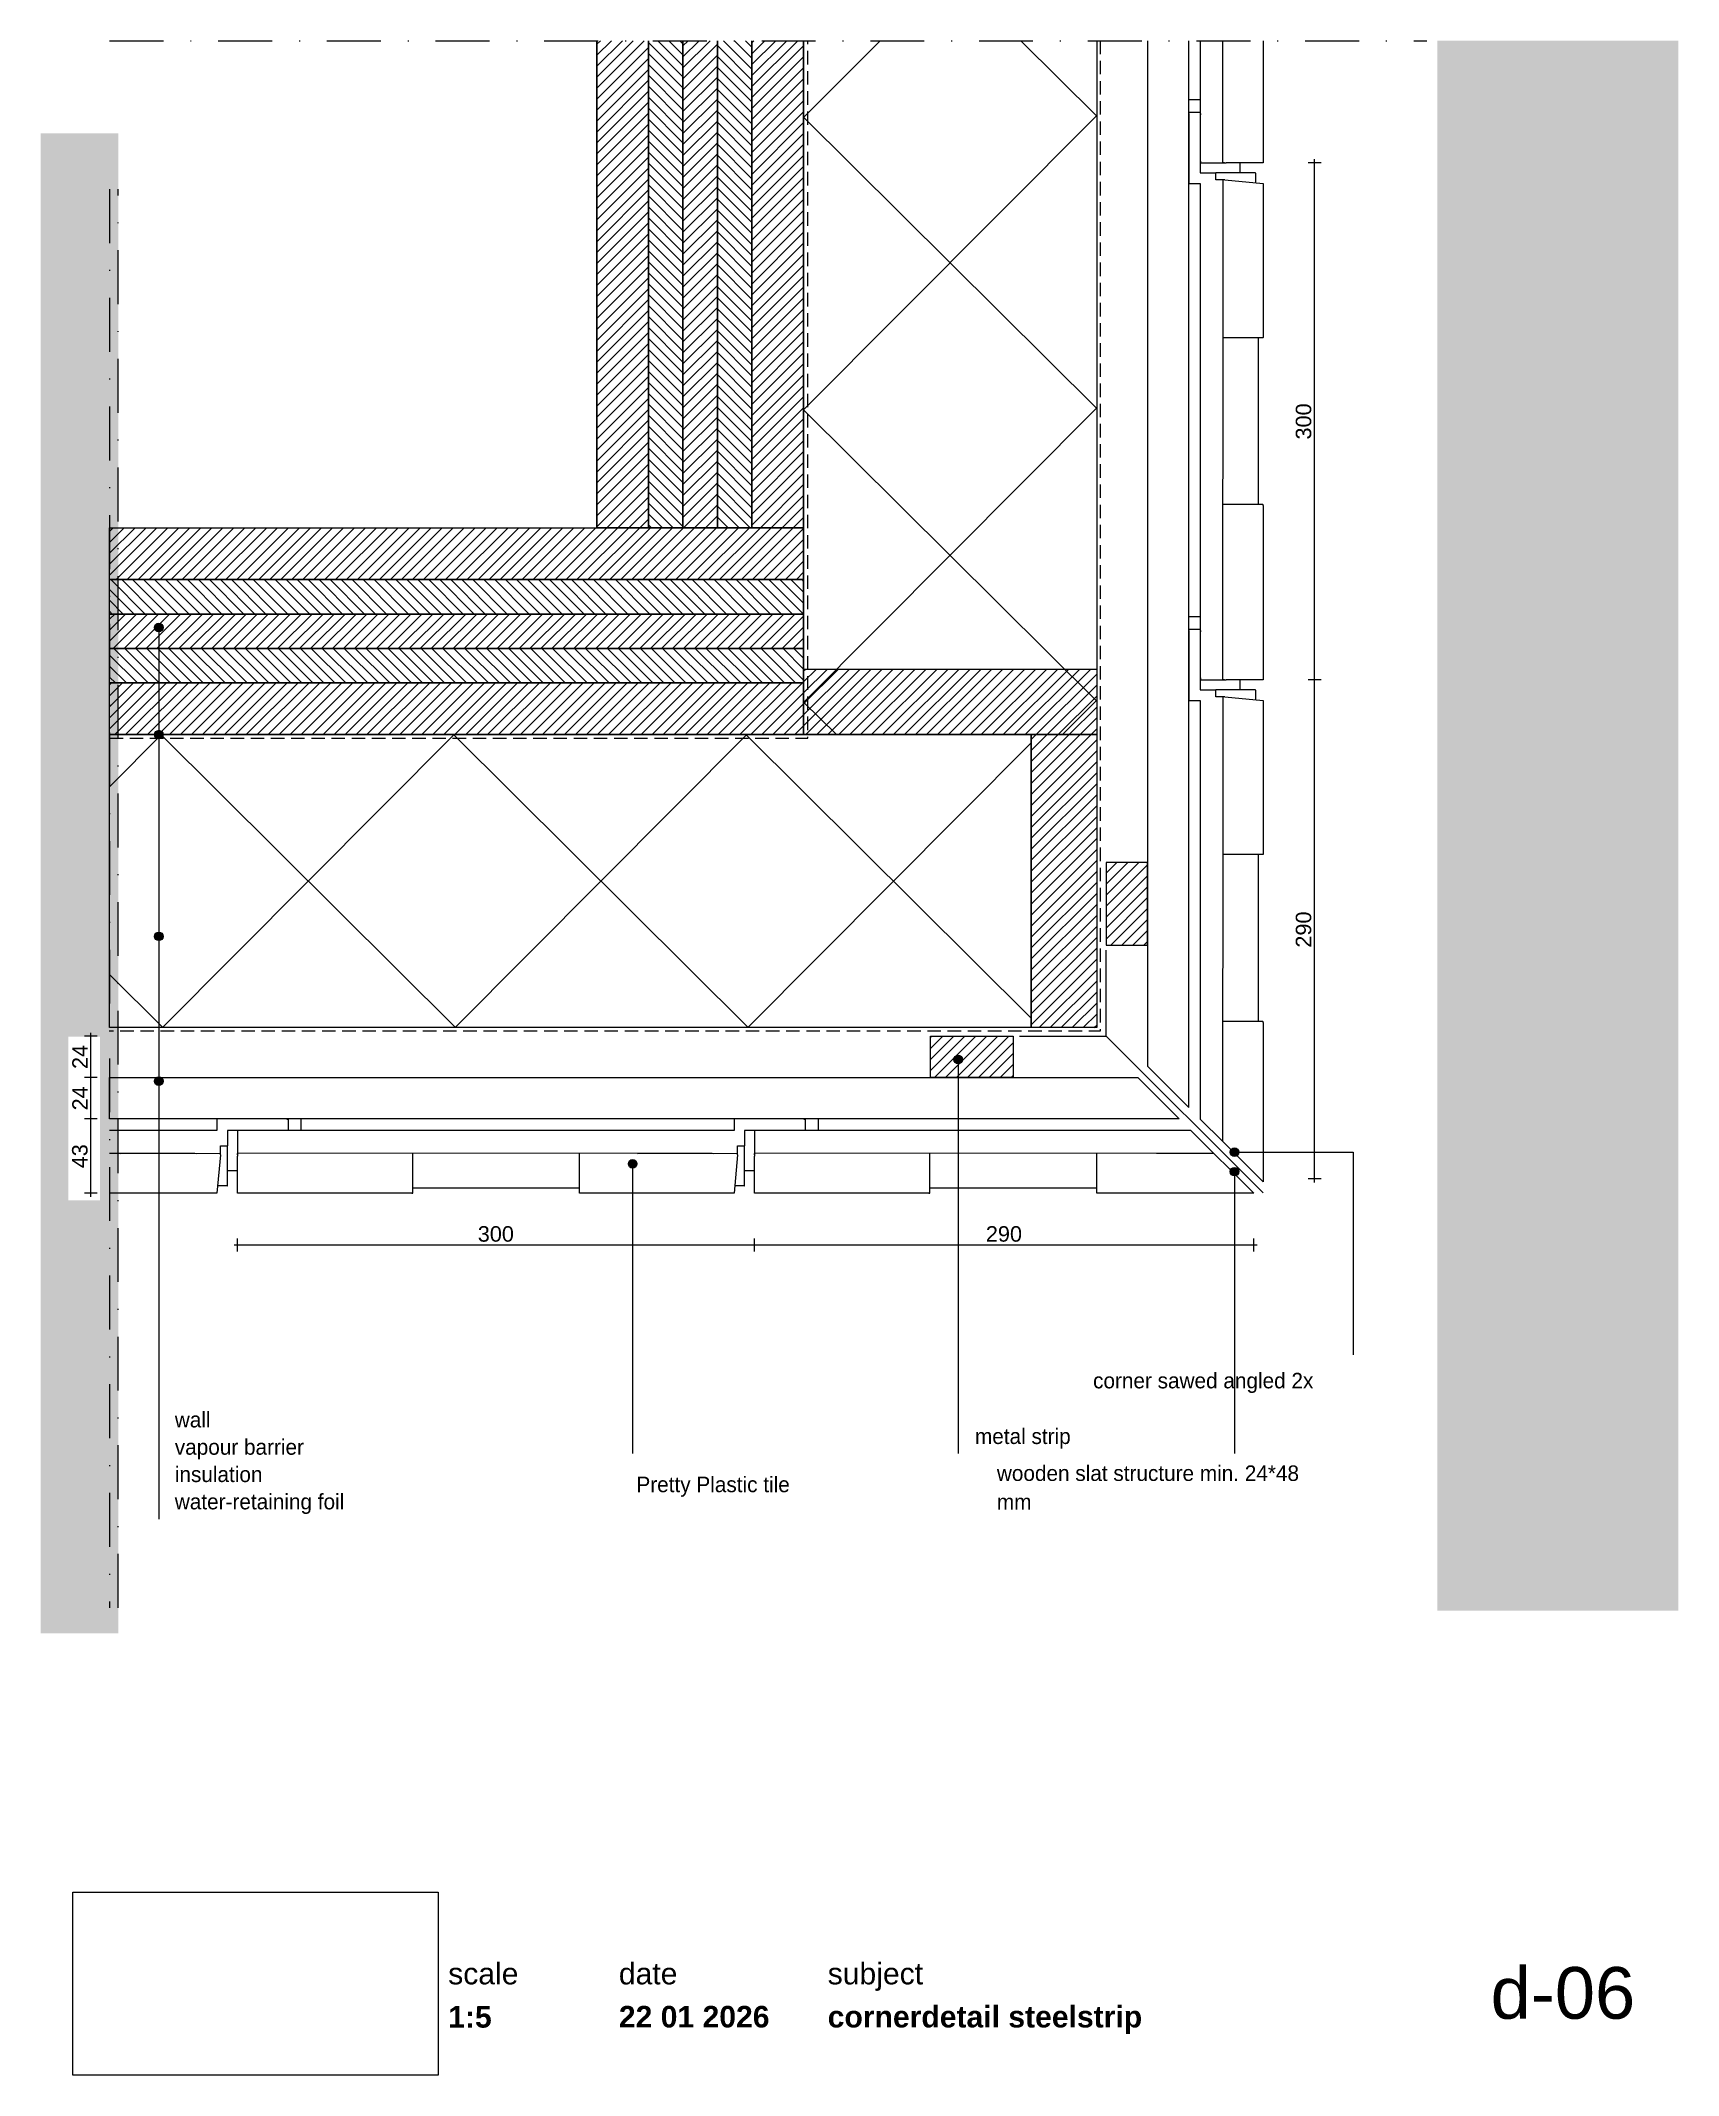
# Paper-space layout 'd-06 cornerdetail steelstrip' of a CAD drawing. Header units: millimetres. Extents: x 10 to 200, y 11 to 247.
import ezdxf
from ezdxf.xclip import XClip

# ---------------------------------------------------------------- set-up
doc = ezdxf.new("R2010")
doc.units = ezdxf.units.MM
doc.header["$MEASUREMENT"] = 0
doc.header["$XCLIPFRAME"] = 0
for name, pattern in [('B0302', [12.51, 6.26, -3.125, 0, -3.125]), ('B0701', [2.3412, 1.56, -0.7812]), ('Wipeout_Contour', [1000, 0, -1000])]:
    doc.linetypes.add(name, pattern=pattern)
for name, color, linetype in [('#01', 7, 'Continuous'), ('Dim - 1_50_100', 7, 'Continuous'), ('Info - 1_50_100', 7, 'Continuous'), ('Info - 1_5_10', 7, 'Continuous'), ('Info - English', 7, 'Continuous')]:
    doc.layers.add(name, color=color, linetype=linetype)
doc.styles.add('GENERATED_STYLE_1', font='HelveticaNeue.ttc')
doc.styles.add('GENERATED_STYLE_2', font='HelveticaNeue.ttc')
doc.styles.add('GENERATED_STYLE_3', font='Helvetica.ttc')
doc.styles.add('GENERATED_STYLE_4', font='')
doc.styles.get('GENERATED_STYLE_4').set_extended_font_data('Work Sans')
picture_1 = doc.add_image_def('image1.png', size_in_pixel=(317, 159))
pattern_1 = [(45, (-9268.4849, 1647.4338), (-0.6363961, 0.6363961), [])]
pattern_2 = [(315, (-9268.4849, 1647.4338), (0.6363961, 0.6363961), [])]

# ---------------------------------------------------------------- blocks, each defined once
blk = doc.blocks.new('Drawing_1_1', base_point=(-200, 60))
at = {"color": 2, "linetype": 'Continuous', "lineweight": 0}
for s, insert, char_height, attachment_point, style in [('\\A1;{\\pql;\\fHelvetica Neue|b0|i0|c0|p0;\\W1.000000;scale}', (57.28, 24.14), 2.5, 1, 'GENERATED_STYLE_1'), ('\\A1;{\\pql;\\fHelvetica Neue|b0|i0|c0|p0;\\W1.000000;date}', (77.08, 24.14), 2.5, 1, 'GENERATED_STYLE_1'), ('\\A1;{\\pql;\\fHelvetica Neue|b0|i0|c0|p0;\\W1.000000;subject}', (101.31, 24.14), 2.5, 1, 'GENERATED_STYLE_1'), ('\\A1;{\\pqr;\\fHelvetica Neue|b0|i0|c0|p0;\\W1.000000;d-06}', (195, 23.65), 6, 3, 'GENERATED_STYLE_1'), ('\\A1;{\\pql;\\fHelvetica Neue|b1|i0|c0|p0;\\W1.000000;1:5}', (57.28, 19.12), 2.5, 1, 'GENERATED_STYLE_2'), ('\\A1;{\\pql;\\fHelvetica Neue|b1|i0|c0|p0;\\W1.000000;22 01 2026}', (77.08, 19.14), 2.5, 1, 'GENERATED_STYLE_2'), ('\\A1;{\\pql;\\fHelvetica Neue|b1|i0|c0|p0;\\W1.000000;cornerdetail steelstrip}', (101.31, 19.14), 2.5, 1, 'GENERATED_STYLE_2')]:
    blk.add_mtext(s, dxfattribs=dict(at, insert=insert, char_height=char_height, attachment_point=attachment_point, style=style))
at = {"color": 254, "linetype": 'Wipeout_Contour', "lineweight": 0, "ltscale": 174.062972}
blk.add_wipeout([(13.71, 11.09), (56.11, 11.09), (56.11, 32.35), (13.71, 32.35)], dxfattribs=at)
at = {"color": 9, "lineweight": 0}
image = blk.add_image(picture_1, insert=(13.71, 11.09), size_in_units=(42.4, 21.27), dxfattribs=at)
image.set_boundary_path([(-0.5, -0.5), (316.5, 158.5)])
blk = doc.blocks.new('Drawing_2_1', base_point=(-9268.48, 1647.43))
at = {"layer": '#01', "linetype": 'Continuous', "lineweight": 0, "true_color": 0x000000}
for points in [[(23.19, 179.12), (23.22, 178.93), (23.33, 178.77), (23.49, 178.66), (23.69, 178.62), (23.88, 178.66), (24.04, 178.77), (24.15, 178.93), (24.19, 179.12), (24.15, 179.31), (24.04, 179.47), (23.88, 179.58), (23.69, 179.62), (23.49, 179.58), (23.33, 179.47), (23.22, 179.31)], [(23.19, 166.68), (23.22, 166.49), (23.33, 166.33), (23.49, 166.22), (23.69, 166.18), (23.88, 166.22), (24.04, 166.33), (24.15, 166.49), (24.19, 166.68), (24.15, 166.87), (24.04, 167.03), (23.88, 167.14), (23.69, 167.18), (23.49, 167.14), (23.33, 167.03), (23.22, 166.87)], [(23.19, 143.27), (23.22, 143.08), (23.33, 142.92), (23.49, 142.81), (23.69, 142.77), (23.88, 142.81), (24.04, 142.92), (24.15, 143.08), (24.19, 143.27), (24.15, 143.46), (24.04, 143.62), (23.88, 143.73), (23.69, 143.77), (23.49, 143.73), (23.33, 143.62), (23.22, 143.46)], [(115.95, 128.97), (115.99, 128.77), (116.09, 128.61), (116.26, 128.5), (116.45, 128.47), (116.64, 128.5), (116.8, 128.61), (116.91, 128.77), (116.95, 128.97), (116.91, 129.16), (116.8, 129.32), (116.64, 129.43), (116.45, 129.47), (116.26, 129.43), (116.09, 129.32), (115.99, 129.16)], [(23.19, 126.45), (23.22, 126.26), (23.33, 126.1), (23.49, 125.99), (23.69, 125.95), (23.88, 125.99), (24.04, 126.1), (24.15, 126.26), (24.19, 126.45), (24.15, 126.64), (24.04, 126.81), (23.88, 126.92), (23.69, 126.95), (23.49, 126.92), (23.33, 126.81), (23.22, 126.64)], [(148.01, 118.23), (148.04, 118.04), (148.15, 117.88), (148.31, 117.77), (148.51, 117.73), (148.7, 117.77), (148.86, 117.88), (148.97, 118.04), (149.01, 118.23), (148.97, 118.42), (148.86, 118.59), (148.7, 118.7), (148.51, 118.73), (148.31, 118.7), (148.15, 118.59), (148.04, 118.42)], [(78.18, 116.87), (78.21, 116.68), (78.32, 116.51), (78.48, 116.4), (78.68, 116.37), (78.87, 116.4), (79.03, 116.51), (79.14, 116.68), (79.18, 116.87), (79.14, 117.06), (79.03, 117.22), (78.87, 117.33), (78.68, 117.37), (78.48, 117.33), (78.32, 117.22), (78.21, 117.06)], [(148.01, 115.96), (148.04, 115.77), (148.15, 115.61), (148.31, 115.5), (148.51, 115.46), (148.7, 115.5), (148.86, 115.61), (148.97, 115.77), (149.01, 115.96), (148.97, 116.15), (148.86, 116.31), (148.7, 116.42), (148.51, 116.46), (148.31, 116.42), (148.15, 116.31), (148.04, 116.15)]]:
    blk.add_hatch(color=18, dxfattribs=at).paths.add_polyline_path(points)
at = {"layer": 'Info - 1_50_100', "linetype": 'Continuous', "lineweight": 0, "true_color": 0x000000}
h = blk.add_hatch(dxfattribs=at)
h.set_pattern_fill('310_Naaldhout__01__0001', color=18, style=0, pattern_type=2)
h.set_pattern_definition(pattern_1)
h.paths.add_polyline_path([(80.52, 247.22), (74.52, 247.22), (74.52, 190.68), (80.52, 190.68)])
h = blk.add_hatch(dxfattribs=at)
h.set_pattern_fill('310_Naaldhout__02__0001', color=18, style=0, pattern_type=2)
h.set_pattern_definition(pattern_2)
h.paths.add_polyline_path([(84.52, 247.22), (80.52, 247.22), (80.52, 190.68), (84.52, 190.68)])
h = blk.add_hatch(dxfattribs=at)
h.set_pattern_fill('310_Naaldhout__01__0001', color=18, style=0, pattern_type=2)
h.set_pattern_definition(pattern_1)
h.paths.add_polyline_path([(88.52, 247.22), (84.52, 247.22), (84.52, 190.68), (88.52, 190.68)])
h = blk.add_hatch(dxfattribs=at)
h.set_pattern_fill('310_Naaldhout__02__0001', color=18, style=0, pattern_type=2)
h.set_pattern_definition(pattern_2)
h.paths.add_polyline_path([(92.52, 247.22), (88.52, 247.22), (88.52, 190.68), (92.52, 190.68)])
h = blk.add_hatch(dxfattribs=at)
h.set_pattern_fill('310_Naaldhout__01__0001', color=18, style=0, pattern_type=2)
h.set_pattern_definition(pattern_1)
h.paths.add_polyline_path([(98.52, 247.22), (92.52, 247.22), (92.52, 190.68), (98.52, 190.68)])
h = blk.add_hatch(dxfattribs=at)
h.set_pattern_fill('415_Isolatie_ruit_0001', color=18, style=0, pattern_type=2)
h.set_pattern_definition([(45.152, (98.517, 272.247), (-16.9703, 16.8807), []), (135.152, (98.517, 272.247), (16.9703, 17.0605), [])])
h.paths.add_polyline_path([(132.52, 247.22), (98.52, 247.22), (98.52, 166.68), (132.52, 166.68)])
at = {"layer": 'Info - 1_50_100', "linetype": 'Continuous', "lineweight": 0, "true_color": 0xffffff}
blk.add_hatch(color=7, dxfattribs=at).paths.add_polyline_path([(200, 247.22), (172.06, 247.22), (172.06, 65.01), (200, 65.01)])
at = {"layer": 'Info - 1_50_100', "linetype": 'Continuous', "lineweight": 0, "true_color": 0x000000}
h = blk.add_hatch(dxfattribs=at)
h.set_pattern_fill('310_Naaldhout__01__0001', color=18, style=0, pattern_type=2)
h.set_pattern_definition(pattern_1)
h.paths.add_polyline_path([(17.99, 184.68), (98.52, 184.68), (98.52, 190.68), (17.99, 190.68)])
h = blk.add_hatch(dxfattribs=at)
h.set_pattern_fill('310_Naaldhout__02__0001', color=18, style=0, pattern_type=2)
h.set_pattern_definition(pattern_2)
h.paths.add_polyline_path([(17.99, 180.68), (98.52, 180.68), (98.52, 184.68), (17.99, 184.68)])
h = blk.add_hatch(dxfattribs=at)
h.set_pattern_fill('310_Naaldhout__01__0001', color=18, style=0, pattern_type=2)
h.set_pattern_definition(pattern_1)
h.paths.add_polyline_path([(17.99, 176.68), (98.52, 176.68), (98.52, 180.68), (17.99, 180.68)])
h = blk.add_hatch(dxfattribs=at)
h.set_pattern_fill('310_Naaldhout__02__0001', color=18, style=0, pattern_type=2)
h.set_pattern_definition(pattern_2)
h.paths.add_polyline_path([(17.99, 172.68), (98.52, 172.68), (98.52, 176.68), (17.99, 176.68)])
h = blk.add_hatch(dxfattribs=at)
h.set_pattern_fill('310_Naaldhout__01__0001', color=18, style=0, pattern_type=2)
h.set_pattern_definition(pattern_1)
h.paths.add_polyline_path([(17.99, 166.68), (98.52, 166.68), (98.52, 172.68), (17.99, 172.68)])
h = blk.add_hatch(dxfattribs=at)
h.set_pattern_fill('310_Naaldhout__01__0001', color=18, style=0, pattern_type=2)
h.set_pattern_definition(pattern_1)
h.paths.add_polyline_path([(98.52, 166.68), (132.52, 166.68), (132.52, 174.28), (98.52, 174.28)])
h = blk.add_hatch(dxfattribs=at)
h.set_pattern_fill('415_Isolatie_ruit_0001', color=18, style=0, pattern_type=2)
h.set_pattern_definition([(135.152, (24.15, 132.68), (16.8807, 16.9703), []), (225.152, (24.15, 132.68), (-17.0605, 16.9703), [])])
h.paths.add_polyline_path([(17.99, 132.68), (124.92, 132.68), (124.92, 166.68), (17.99, 166.68)])
h = blk.add_hatch(dxfattribs=at)
h.set_pattern_fill('310_Naaldhout__01__0001', color=18, style=0, pattern_type=2)
h.set_pattern_definition(pattern_1)
h.paths.add_polyline_path([(132.52, 132.68), (132.52, 166.68), (124.92, 166.68), (124.92, 132.68)])
at = {"layer": 'Info - 1_5_10', "linetype": 'Continuous', "lineweight": 0, "true_color": 0x99a3a6}
h = blk.add_hatch(dxfattribs=at)
h.set_pattern_fill('310_Naaldhout__01__0001', color=253, style=0, pattern_type=2)
h.set_pattern_definition(pattern_1)
h.paths.add_polyline_path([(138.4, 151.85), (133.6, 151.85), (133.6, 142.25), (138.4, 142.25)])
h = blk.add_hatch(dxfattribs=at)
h.set_pattern_fill('310_Naaldhout__01__0001', color=253, style=0, pattern_type=2)
h.set_pattern_definition(pattern_1)
h.paths.add_polyline_path([(113.24, 126.88), (122.84, 126.88), (122.84, 131.68), (113.24, 131.68)])
at = {"layer": '#01', "color": 9, "linetype": 'Continuous', "lineweight": 0}
for p, q in [((23.69, 178.62), (23.69, 88.08)), ((23.69, 166.18), (23.69, 75.64)), ((23.69, 142.77), (23.69, 92.46)), ((116.45, 128.47), (116.45, 83.25)), ((23.69, 125.95), (23.69, 75.64)), ((78.68, 116.37), (78.68, 83.25))]:
    blk.add_line(p, q, dxfattribs=at)
at = {"layer": '#01', "color": 2, "linetype": 'B0701', "lineweight": 0, "flags": 128}
for points in [[(132.92, 247.22), (132.92, 132.25), (17.99, 132.25)], [(17.99, 166.28), (99, 166.28), (99, 247.22)]]:
    blk.add_lwpolyline(points, dxfattribs=at)
at = {"layer": '#01', "color": 9, "linetype": 'B0302', "lineweight": 0, "flags": 128}
blk.add_lwpolyline([(17.99, 229.99), (17.99, 65.33)], dxfattribs=at)
at = {"layer": '#01', "color": 9, "linetype": 'Continuous', "lineweight": 0, "flags": 128}
for points in [[(149.01, 118.23), (162.27, 118.23), (162.27, 94.72)], [(148.51, 115.46), (148.51, 83.25)]]:
    blk.add_lwpolyline(points, dxfattribs=at)
at = {"layer": '#01', "color": 1, "linetype": 'Continuous', "lineweight": 0}
for centre in [(23.69, 179.12), (23.69, 166.68), (23.69, 143.27), (116.45, 128.97), (23.69, 126.45), (148.51, 118.23), (78.68, 116.87), (148.51, 115.96)]:
    blk.add_circle(centre, 0.5, dxfattribs=at)
at = {"color": 1, "linetype": 'Continuous', "lineweight": 0, "flags": 128}
for points in [[(144.54, 247.22), (144.54, 233.55), (144.54, 233.37), (144.55, 233.2)], [(144.54, 247.22), (144.54, 233.55), (144.54, 233.37), (144.55, 233.2)], [(147.16, 233.05), (147.17, 247.22)], [(151.84, 247.22), (151.84, 233.55), (151.83, 233.37), (151.83, 233.2)], [(151.84, 247.22), (151.84, 233.55), (151.83, 233.37), (151.83, 233.2)], [(143.2, 240.41), (143.25, 240.41), (144.54, 240.41)], [(143.21, 238.77), (143.2, 238.42), (143.2, 231.85), (143.2, 230.81), (143.2, 230.66)], [(143.21, 238.77), (143.2, 238.42), (143.2, 231.85), (143.2, 230.81), (143.2, 230.66)], [(143.21, 238.77), (143.22, 238.92)], [(143.21, 238.77), (143.22, 238.92)], [(143.22, 238.92), (144.56, 238.92)], [(143.22, 238.92), (144.56, 238.92)], [(144.55, 238.77), (144.54, 238.42), (144.54, 231.89)], [(144.54, 231.89), (146.33, 231.89)], [(144.54, 231.89), (146.33, 231.89)], [(144.55, 233.2), (144.56, 233.05)], [(144.55, 233.2), (144.56, 233.05)], [(144.56, 233.05), (147.22, 233.05)], [(144.56, 233.05), (147.22, 233.05)], [(150.96, 231.85), (150.96, 231.89), (146.33, 231.89), (146.33, 231.85)], [(150.96, 231.85), (150.96, 231.89), (146.33, 231.89), (146.33, 231.85)], [(146.33, 231.07), (146.33, 231.85)], [(146.33, 231.07), (146.33, 231.85)], [(147.36, 233.05), (147.22, 233.05), (147.54, 233.05)], [(147.36, 233.05), (147.54, 233.05)], [(151.83, 233.2), (151.82, 233.05), (147.54, 233.05)], [(149.18, 231.89), (149.18, 233.05)], [(150.96, 231.85), (150.96, 230.74)], [(150.96, 231.85), (150.96, 230.74)], [(150.96, 231.85), (150.96, 230.74)], [(143.2, 230.66), (144.54, 230.66)], [(144.54, 230.66), (144.54, 230.57), (144.54, 173.55), (144.54, 173.37), (144.55, 173.2)], [(144.54, 230.66), (144.54, 230.57), (144.54, 173.55), (144.54, 173.37), (144.55, 173.2)], [(147.2, 231.07), (146.33, 231.07)], [(147.38, 231.07), (146.33, 231.07)], [(147.16, 173.05), (147.2, 219.66), (147.2, 228.11), (147.2, 231.07)], [(147.38, 231.07), (151.84, 230.66)], [(151.84, 230.66), (151.84, 230.57), (151.84, 213.73), (151.83, 213.22), (151.83, 212.86)], [(151.84, 230.66), (151.84, 230.57), (151.84, 213.73), (151.83, 213.22), (151.83, 212.86)], [(147.2, 219.46), (147.2, 219.66), (147.2, 228.11), (147.2, 228.31)], [(147.54, 212.75), (147.19, 212.75)], [(147.54, 212.75), (147.38, 212.75)], [(151.83, 212.86), (151.82, 212.78), (151.81, 212.75), (147.54, 212.75)], [(151.83, 212.86), (151.82, 212.78), (151.81, 212.75), (147.54, 212.75)], [(151.24, 212.75), (151.24, 193.39)], [(151.24, 212.75), (151.24, 193.39)], [(151.83, 193.27), (151.82, 193.36), (151.81, 193.39), (147.79, 193.39), (147.17, 193.39)], [(151.83, 193.27), (151.84, 192.84), (151.84, 173.55), (151.83, 173.37), (151.83, 173.2)], [(151.83, 193.27), (151.84, 192.84), (151.84, 173.55), (151.83, 173.37), (151.83, 173.2)], [(143.2, 180.41), (144.54, 180.41)], [(143.21, 178.77), (143.2, 178.42), (143.2, 171.85), (143.2, 170.81), (143.2, 170.66)], [(143.21, 178.77), (143.2, 178.42), (143.2, 171.85), (143.2, 170.81), (143.2, 170.66)], [(143.21, 178.77), (143.22, 178.92)], [(143.21, 178.77), (143.22, 178.92)], [(143.22, 178.92), (144.56, 178.92)], [(143.22, 178.92), (144.56, 178.92)], [(144.55, 178.77), (144.54, 178.42), (144.54, 171.89)], [(144.55, 173.2), (144.56, 173.05)], [(144.55, 173.2), (144.56, 173.05)], [(144.56, 173.05), (147.22, 173.05)], [(144.56, 173.05), (147.22, 173.05)], [(147.36, 173.05), (147.22, 173.05), (147.54, 173.05)], [(147.36, 173.05), (147.54, 173.05)], [(151.83, 173.2), (151.82, 173.05), (147.54, 173.05)], [(149.18, 171.89), (149.18, 173.05)], [(143.2, 170.66), (144.54, 170.66)], [(144.54, 171.89), (146.33, 171.89)], [(144.54, 171.89), (146.33, 171.89)], [(144.54, 170.66), (144.54, 170.57), (144.54, 122.07)], [(150.96, 171.85), (150.96, 171.89), (146.33, 171.89), (146.33, 171.85)], [(150.96, 171.85), (150.96, 171.89), (146.33, 171.89), (146.33, 171.85)], [(146.33, 171.07), (146.33, 171.85)], [(146.33, 171.07), (146.33, 171.85)], [(147.2, 171.07), (146.33, 171.07)], [(147.38, 171.07), (146.33, 171.07)], [(147.16, 119.45), (147.2, 159.66), (147.2, 168.11), (147.2, 171.07)], [(147.38, 171.07), (151.84, 170.66)], [(150.96, 171.85), (150.96, 170.74)], [(150.96, 171.85), (150.96, 170.74)], [(150.96, 171.85), (150.96, 170.74)], [(151.84, 170.66), (151.84, 170.57), (151.84, 153.73), (151.83, 153.22), (151.83, 152.86)], [(151.84, 170.66), (151.84, 170.57), (151.84, 153.73), (151.83, 153.22), (151.83, 152.86)], [(147.2, 159.46), (147.2, 159.66), (147.2, 168.11), (147.2, 168.31)], [(147.54, 152.75), (147.19, 152.75)], [(147.54, 152.75), (147.38, 152.75)], [(151.83, 152.86), (151.82, 152.78), (151.81, 152.75), (147.54, 152.75)], [(151.83, 152.86), (151.82, 152.78), (151.81, 152.75), (147.54, 152.75)], [(151.24, 152.75), (151.24, 133.39)], [(151.24, 152.75), (151.24, 133.39)], [(151.83, 133.27), (151.84, 132.84), (151.84, 114.78), (147.16, 119.45)], [(151.83, 133.27), (151.84, 132.84), (151.84, 114.78), (147.16, 119.45)], [(151.83, 133.27), (151.82, 133.36), (151.81, 133.39), (147.79, 133.39), (147.17, 133.39)], [(30.44, 120.74), (30.34, 120.74), (17.99, 120.74)], [(30.44, 120.74), (30.34, 120.74), (17.99, 120.74)], [(38.55, 122.07), (38.2, 122.08), (31.62, 122.08), (30.59, 122.08), (30.44, 122.08)], [(38.55, 122.07), (38.2, 122.08), (31.62, 122.08), (30.59, 122.08), (30.44, 122.08)], [(30.44, 122.08), (30.44, 120.74)], [(31.66, 120.74), (31.66, 118.95)], [(38.55, 120.74), (38.2, 120.74), (31.66, 120.74)], [(31.66, 120.74), (31.66, 118.95)], [(32.98, 120.74), (32.83, 120.72)], [(32.98, 120.74), (32.83, 120.72)], [(32.83, 120.72), (32.83, 118.06)], [(32.83, 120.72), (32.83, 118.06)], [(90.44, 120.74), (90.34, 120.74), (33.33, 120.74), (33.14, 120.74), (32.98, 120.74)], [(90.44, 120.74), (90.34, 120.74), (33.33, 120.74), (33.14, 120.74), (32.98, 120.74)], [(38.55, 122.07), (38.7, 122.06)], [(38.55, 122.07), (38.7, 122.06)], [(38.7, 122.06), (38.7, 120.72)], [(38.7, 122.06), (38.7, 120.72)], [(40.19, 122.08), (40.19, 120.74)], [(98.55, 122.07), (98.2, 122.08), (91.62, 122.08), (90.59, 122.08), (90.44, 122.08)], [(98.55, 122.07), (98.2, 122.08), (91.62, 122.08), (90.59, 122.08), (90.44, 122.08)], [(90.44, 122.08), (90.44, 120.74)], [(91.66, 120.74), (91.66, 118.95)], [(98.55, 120.74), (98.2, 120.74), (91.66, 120.74)], [(91.66, 120.74), (91.66, 118.95)], [(92.98, 120.74), (92.83, 120.72)], [(92.98, 120.74), (92.83, 120.72)], [(92.83, 120.72), (92.83, 118.06)], [(92.83, 120.72), (92.83, 118.06)], [(143.13, 120.74), (93.33, 120.74), (93.14, 120.74), (92.98, 120.74)], [(143.44, 120.74), (93.33, 120.74), (93.14, 120.74), (92.98, 120.74)], [(98.55, 122.07), (98.7, 122.06)], [(98.55, 122.07), (98.7, 122.06)], [(98.7, 122.06), (98.7, 120.72)], [(98.7, 122.06), (98.7, 120.72)], [(100.19, 122.08), (100.19, 122.03), (100.19, 120.74)], [(143.44, 120.74), (150.74, 113.45)], [(144.54, 122.07), (147.16, 119.45)], [(17.99, 118.09), (19.44, 118.09), (27.89, 118.09), (30.85, 118.08)], [(19.24, 118.08), (19.44, 118.09), (27.89, 118.09), (28.09, 118.08)], [(30.85, 118.96), (31.62, 118.96)], [(30.85, 118.08), (30.85, 118.96)], [(30.85, 118.96), (31.62, 118.96)], [(30.85, 117.9), (30.85, 118.96)], [(31.62, 114.32), (31.66, 114.32), (31.66, 118.95), (31.62, 118.96)], [(31.62, 114.32), (31.66, 114.32), (31.66, 118.95), (31.62, 118.96)], [(32.83, 118.13), (79.44, 118.09), (87.89, 118.09), (90.85, 118.08)], [(53.05, 113.45), (53.13, 113.46), (53.16, 113.47), (53.16, 117.5), (53.16, 118.11)], [(72.53, 117.74), (72.53, 118.09)], [(79.24, 118.08), (79.44, 118.09), (87.89, 118.09), (88.09, 118.08)], [(90.85, 118.96), (91.62, 118.96)], [(90.85, 118.08), (90.85, 118.96)], [(90.85, 118.96), (91.62, 118.96)], [(90.85, 117.9), (90.85, 118.96)], [(91.62, 114.32), (91.66, 114.32), (91.66, 118.95), (91.62, 118.96)], [(91.62, 114.32), (91.66, 114.32), (91.66, 118.95), (91.62, 118.96)], [(92.83, 118.13), (139.44, 118.09), (146.1, 118.09)], [(113.05, 113.45), (113.13, 113.46), (113.16, 113.47), (113.16, 117.5), (113.16, 118.11)], [(132.53, 117.74), (132.53, 118.09)], [(30.85, 117.9), (30.44, 113.45)], [(31.66, 116.11), (32.83, 116.11)], [(32.83, 117.93), (32.83, 118.06), (32.83, 117.74)], [(32.83, 117.93), (32.83, 117.74)], [(32.98, 113.45), (32.83, 113.47), (32.83, 117.74)], [(72.53, 117.74), (72.53, 117.9)], [(72.64, 113.45), (72.56, 113.46), (72.53, 113.47), (72.53, 117.74)], [(72.64, 113.45), (72.56, 113.46), (72.53, 113.47), (72.53, 117.74)], [(90.85, 117.9), (90.44, 113.45)], [(91.66, 116.11), (92.83, 116.11)], [(92.83, 117.93), (92.83, 118.06), (92.83, 117.74)], [(92.83, 117.93), (92.83, 117.74)], [(92.98, 113.45), (92.83, 113.47), (92.83, 117.74)], [(132.53, 117.74), (132.53, 117.9)], [(132.64, 113.45), (132.56, 113.46), (132.53, 113.47), (132.53, 117.74)], [(132.64, 113.45), (132.56, 113.46), (132.53, 113.47), (132.53, 117.74)], [(30.44, 113.45), (30.34, 113.45), (17.99, 113.45)], [(30.44, 113.45), (30.34, 113.45), (17.99, 113.45)], [(31.62, 114.32), (30.52, 114.32)], [(31.62, 114.32), (30.52, 114.32)], [(31.62, 114.32), (30.52, 114.32)], [(53.05, 113.45), (52.62, 113.45), (33.33, 113.45), (33.14, 113.45), (32.98, 113.45)], [(53.05, 113.45), (52.62, 113.45), (33.33, 113.45), (33.14, 113.45), (32.98, 113.45)], [(72.53, 114.05), (53.16, 114.05)], [(72.53, 114.05), (53.16, 114.05)], [(90.44, 113.45), (90.34, 113.45), (73.5, 113.45), (73, 113.45), (72.64, 113.45)], [(90.44, 113.45), (90.34, 113.45), (73.5, 113.45), (73, 113.45), (72.64, 113.45)], [(91.62, 114.32), (90.52, 114.32)], [(91.62, 114.32), (90.52, 114.32)], [(91.62, 114.32), (90.52, 114.32)], [(113.05, 113.45), (112.62, 113.45), (93.33, 113.45), (93.14, 113.45), (92.98, 113.45)], [(113.05, 113.45), (112.62, 113.45), (93.33, 113.45), (93.14, 113.45), (92.98, 113.45)], [(132.53, 114.05), (113.16, 114.05)], [(132.53, 114.05), (113.16, 114.05)], [(150.44, 113.45), (150.34, 113.45), (133.5, 113.45), (133, 113.45), (132.64, 113.45)], [(150.74, 113.45), (150.34, 113.45), (133.5, 113.45), (133, 113.45), (132.64, 113.45)]]:
    blk.add_lwpolyline(points, dxfattribs=at)
at = {"color": 3, "linetype": 'Continuous', "lineweight": 0, "flags": 128}
for points in [[(123.55, 131.7), (133.63, 131.7), (133.63, 141.66)], [(133.63, 131.7), (151.84, 113.49)]]:
    blk.add_lwpolyline(points, dxfattribs=at)
at = {"layer": 'Dim - 1_50_100', "color": 1, "linetype": 'Continuous', "lineweight": 0}
for p, q in [((158.55, 233.05), (157.05, 233.05)), ((157.8, 233.05), (157.8, 233.45)), ((157.8, 173.05), (157.8, 233.05)), ((158.55, 173.05), (157.05, 173.05)), ((157.8, 115.12), (157.8, 173.05)), ((16.57, 131.68), (15.07, 131.68)), ((15.82, 131.68), (15.82, 132.08)), ((15.82, 126.88), (15.82, 131.68)), ((16.57, 126.88), (15.07, 126.88)), ((15.82, 122.08), (15.82, 126.88)), ((16.57, 122.08), (15.07, 122.08)), ((15.82, 113.45), (15.82, 122.08)), ((16.57, 113.45), (15.07, 113.45)), ((15.82, 113.05), (15.82, 113.45)), ((158.55, 115.12), (157.05, 115.12)), ((157.8, 114.72), (157.8, 115.12)), ((32.43, 107.45), (32.83, 107.45)), ((32.83, 106.7), (32.83, 108.2)), ((32.83, 107.45), (92.83, 107.45)), ((92.83, 106.7), (92.83, 108.2)), ((92.83, 107.45), (150.74, 107.45)), ((150.74, 106.7), (150.74, 108.2)), ((150.74, 107.45), (151.14, 107.45))]:
    blk.add_line(p, q, dxfattribs=at)
at = {"layer": 'Info - 1_50_100', "color": 9, "linetype": 'Continuous', "lineweight": 0, "flags": 128}
for points in [[(80.52, 247.22), (80.52, 190.68), (74.52, 190.68), (74.52, 247.22)], [(84.52, 247.22), (84.52, 190.68), (80.52, 190.68), (80.52, 247.22)], [(88.52, 247.22), (88.52, 190.68), (84.52, 190.68), (84.52, 247.22)], [(92.52, 247.22), (92.52, 190.68), (88.52, 190.68), (88.52, 247.22)], [(98.52, 247.22), (98.52, 190.68), (92.52, 190.68), (92.52, 247.22)], [(138.4, 247.22), (138.4, 128.21), (143.2, 123.41), (143.2, 247.22)]]:
    blk.add_lwpolyline(points, dxfattribs=at)
at = {"layer": 'Info - 1_50_100', "color": 4, "linetype": 'Continuous', "lineweight": 0, "flags": 128}
for points in [[(74.52, 247.22), (74.52, 190.68), (98.52, 190.68), (98.52, 247.22)], [(17.99, 190.68), (98.52, 190.68), (98.52, 166.68), (17.99, 166.68)]]:
    blk.add_lwpolyline(points, dxfattribs=at)
at = {"layer": 'Info - 1_50_100', "color": 1, "linetype": 'Continuous', "lineweight": 0, "flags": 128}
blk.add_lwpolyline([(132.52, 247.22), (132.52, 166.68), (98.52, 166.68), (98.52, 247.22)], dxfattribs=at)
at = {"layer": 'Info - 1_50_100', "color": 9, "linetype": 'Continuous', "lineweight": 0, "flags": 128}
for points in [[(17.99, 184.68), (17.99, 190.68), (98.52, 190.68), (98.52, 184.68)], [(17.99, 180.68), (17.99, 184.68), (98.52, 184.68), (98.52, 180.68)], [(17.99, 176.68), (17.99, 180.68), (98.52, 180.68), (98.52, 176.68)], [(17.99, 172.68), (17.99, 176.68), (98.52, 176.68), (98.52, 172.68)], [(17.99, 166.68), (17.99, 172.68), (98.52, 172.68), (98.52, 166.68)], [(17.99, 122.08), (17.99, 126.88), (137.3, 126.88), (142.1, 122.08)]]:
    blk.add_lwpolyline(points, close=True, dxfattribs=at)
at = {"layer": 'Info - 1_50_100', "color": 2, "linetype": 'Continuous', "lineweight": 0, "flags": 128}
for points in [[(98.52, 166.68), (98.52, 174.28), (132.52, 174.28), (132.52, 166.68)], [(132.52, 132.68), (124.92, 132.68), (124.92, 166.68), (132.52, 166.68)]]:
    blk.add_lwpolyline(points, close=True, dxfattribs=at)
at = {"layer": 'Info - 1_50_100', "color": 1, "linetype": 'Continuous', "lineweight": 0, "flags": 128}
blk.add_lwpolyline([(17.99, 132.68), (17.99, 166.68), (124.92, 166.68), (124.92, 132.68)], close=True, dxfattribs=at)
at = {"layer": 'Info - 1_5_10', "color": 4, "linetype": 'Continuous', "lineweight": 0, "flags": 128}
for points in [[(138.4, 151.85), (133.6, 151.85), (133.6, 142.25), (138.4, 142.25)], [(113.24, 126.88), (113.24, 131.68), (122.84, 131.68), (122.84, 126.88)]]:
    blk.add_lwpolyline(points, close=True, dxfattribs=at)
at = {"layer": 'Dim - 1_50_100', "color": 2, "linetype": 'Continuous', "lineweight": 0, "char_height": 1.8, "attachment_point": 7, "rotation": 90, "style": 'GENERATED_STYLE_3'}
for s, insert, width in [('\\A1;{\\pql;\\fHelvetica|b0|i0|c0|p0;\\W1.000000;300}', (157.44, 200.93), 4.2398), ('\\A1;{\\pql;\\fHelvetica|b0|i0|c0|p0;\\W1.000000;290}', (157.44, 141.96), 4.2398), ('\\A1;{\\pql;\\fHelvetica|b0|i0|c0|p0;\\W1.000000;24}', (15.46, 127.87), 2.8266), ('\\A1;{\\pql;\\fHelvetica|b0|i0|c0|p0;\\W1.000000;24}', (15.46, 123.07), 2.8266), ('\\A1;{\\pql;\\fHelvetica|b0|i0|c0|p0;\\W1.000000;43}', (15.46, 116.35), 2.8266)]:
    blk.add_mtext(s, dxfattribs=dict(at, insert=insert, width=width))
at = {"layer": 'Dim - 1_50_100', "color": 2, "linetype": 'Continuous', "lineweight": 0, "char_height": 1.8, "width": 4.2398, "attachment_point": 7, "style": 'GENERATED_STYLE_3'}
for s, insert in [('\\A1;{\\pql;\\fHelvetica|b0|i0|c0|p0;\\W1.000000;300}', (60.71, 107.81)), ('\\A1;{\\pql;\\fHelvetica|b0|i0|c0|p0;\\W1.000000;290}', (119.66, 107.81))]:
    blk.add_mtext(s, dxfattribs=dict(at, insert=insert))
at = {"layer": 'Info - English', "color": 2, "linetype": 'Continuous', "lineweight": 0, "insert": (132.1, 91.44), "char_height": 1.8, "width": 30.8877, "attachment_point": 4, "style": 'GENERATED_STYLE_4'}
blk.add_mtext('\\A1;{\\pql;\\fWork Sans|b0|i0|c0|p0;\\W1.000000;corner sawed angled 2x\\P\\pql;\\fWork Sans|b0|i0|c0|p0;\\W1.000000;}', dxfattribs=at)
at = {"layer": 'Info - English', "color": 2, "linetype": 'Continuous', "lineweight": 0, "insert": (25.56, 82.15), "char_height": 1.8, "attachment_point": 4, "line_spacing_factor": 1.05635, "style": 'GENERATED_STYLE_4'}
blk.add_mtext('\\A1;{\\pql;\\fWork Sans|b0|i0|c0|p0;\\W1.000000;wall\\P\\pql;\\fWork Sans|b0|i0|c0|p0;\\W1.000000;vapour barrier\\P\\pql;\\fWork Sans|b0|i0|c0|p0;\\W1.000000;insulation\\P\\pql;\\fWork Sans|b0|i0|c0|p0;\\W1.000000;water-retaining foil}', dxfattribs=at)
at = {"layer": 'Info - English', "color": 2, "linetype": 'Continuous', "lineweight": 0, "char_height": 1.8, "attachment_point": 4, "style": 'GENERATED_STYLE_4'}
for s, insert in [('\\A1;{\\pql;\\fWork Sans|b0|i0|c0|p0;\\W1.000000;metal strip}', (118.4, 84.98)), ('\\A1;{\\pql;\\fWork Sans|b0|i0|c0|p0;\\W1.000000;Pretty Plastic tile }', (79.12, 79.39))]:
    blk.add_mtext(s, dxfattribs=dict(at, insert=insert))
at = {"layer": 'Info - English', "color": 2, "linetype": 'Continuous', "lineweight": 0, "insert": (120.94, 79.3), "char_height": 1.8, "width": 35.2414, "attachment_point": 4, "line_spacing_factor": 1.110307, "style": 'GENERATED_STYLE_4'}
blk.add_mtext('\\A1;{\\pql;\\fWork Sans|b0|i0|c0|p0;\\W1.000000;wooden slat structure min. 24*48 mm}', dxfattribs=at)

psp = doc.layouts.new('d-06 cornerdetail steelstrip')

# ---------------------------------------------------------------- hatches: boundary and pattern name
at = {"layer": 'Info - 1_5_10', "linetype": 'Continuous', "lineweight": 0}
for points in [[(10, 236.47), (13.19, 236.47), (13.19, 62.37), (10, 62.37)], [(13.19, 236.47), (18.99, 236.47), (18.99, 131.64), (13.19, 131.64)], [(16.88, 236.47), (18.99, 236.47), (18.99, 62.37), (16.88, 62.37)], [(13.19, 112.65), (18.99, 112.65), (18.99, 62.37), (13.19, 62.37)]]:
    psp.add_hatch(color=255, dxfattribs=at).paths.add_polyline_path(points)

# ---------------------------------------------------------------- linework, layer by layer
at = {"layer": '#01', "color": 3, "linetype": 'B0302', "lineweight": 0}
for p, q in [((17.99, 247.22), (170.84, 247.22)), ((18.99, 65.33), (18.99, 229.99))]:
    psp.add_line(p, q, dxfattribs=at)

# ---------------------------------------------------------------- block references
at = {"color": 4, "linetype": 'Continuous', "lineweight": 0}
ref = psp.add_blockref('Drawing_2_1', (-9268.48, 1647.43), dxfattribs=at)
XClip(ref).set_block_clipping_path([(10, 65.0145871259), (200, 247.2172305439)])
ref = psp.add_blockref('Drawing_1_1', (-200, 60), dxfattribs=at)
XClip(ref).set_block_clipping_path([(-287.3178906032, -75.7273941135), (502.7286062445, 56.3449743075)])

doc.saveas('drawing.dxf')
